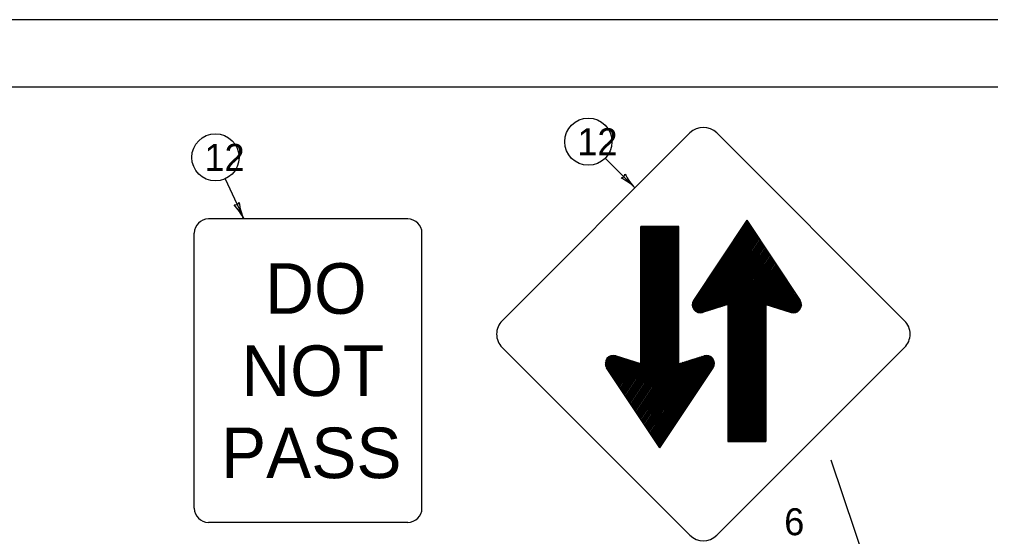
# Model space of a CAD drawing. Extents: x 999.5 to 1036.4, y 999.4 to 1022.5.
# Drawn here: x 1007.65 to 1014.85, y 1018.16 to 1022 of the extents above; entities that cross this region are included whole.
import ezdxf

# ---------------------------------------------------------------- set-up
doc = ezdxf.new("R2010")
doc.units = 0
for name, color, linetype in [('Level 1', 7, 'Continuous'), ('Level 10', 7, 'Continuous'), ('Level 14', 7, 'Continuous')]:
    doc.layers.add(name, color=color, linetype=linetype)

msp = doc.modelspace()

# ---------------------------------------------------------------- linework, layer by layer
at = {"layer": 'Level 1'}
for p, q in [((1011.226, 1019.7661), (1012.6182, 1021.1582)), ((1014.2092, 1019.7661), (1012.817, 1021.1582)), ((1011.9903, 1020.9711), (1012.2106, 1020.7506)), ((1009.1736, 1020.8176), (1009.3107, 1020.5202)), ((1010.5265, 1020.5202), (1009.0499, 1020.5202)), ((1013.0455, 1020.5019), (1012.6356, 1019.8842)), ((1013.0511, 1020.4934), (1012.6372, 1019.8697)), ((1013.0398, 1020.5104), (1012.6453, 1019.9158)), ((1013.0398, 1020.5104), (1013.4344, 1019.9158)), ((1012.2547, 1019.447), (1012.2547, 1020.4635)), ((1012.5359, 1020.4635), (1012.2547, 1020.4635)), ((1012.2641, 1019.447), (1012.2641, 1020.4635)), ((1012.2734, 1019.447), (1012.2734, 1020.4635)), ((1012.2828, 1019.447), (1012.2828, 1020.4635)), ((1012.2922, 1019.447), (1012.2922, 1020.4635)), ((1012.3016, 1019.447), (1012.3016, 1020.4635)), ((1012.3109, 1019.447), (1012.3109, 1020.4635)), ((1012.3203, 1019.447), (1012.3203, 1020.4635)), ((1012.3297, 1019.447), (1012.3297, 1020.4635)), ((1012.3391, 1019.447), (1012.3391, 1020.4635)), ((1012.3484, 1019.447), (1012.3484, 1020.4635)), ((1012.3578, 1019.447), (1012.3578, 1020.4635)), ((1012.3672, 1019.447), (1012.3672, 1020.4635)), ((1012.3766, 1019.447), (1012.3766, 1020.4635)), ((1012.3859, 1019.447), (1012.3859, 1020.4635)), ((1012.3953, 1019.447), (1012.3953, 1020.4635)), ((1012.4047, 1019.447), (1012.4047, 1020.4635)), ((1012.4141, 1019.447), (1012.4141, 1020.4635)), ((1012.4234, 1019.447), (1012.4234, 1020.4635)), ((1012.4328, 1019.447), (1012.4328, 1020.4635)), ((1012.4422, 1019.447), (1012.4422, 1020.4635)), ((1012.4516, 1019.447), (1012.4516, 1020.4635)), ((1012.4609, 1019.447), (1012.4609, 1020.4635)), ((1012.4703, 1019.447), (1012.4703, 1020.4635)), ((1012.4797, 1019.447), (1012.4797, 1020.4635)), ((1012.4891, 1019.447), (1012.4891, 1020.4635)), ((1012.4984, 1019.447), (1012.4984, 1020.4635)), ((1012.5078, 1019.447), (1012.5078, 1020.4635)), ((1012.5172, 1019.447), (1012.5172, 1020.4635)), ((1012.5266, 1019.447), (1012.5266, 1020.4635)), ((1012.5359, 1019.447), (1012.5359, 1020.4635)), ((1013.0568, 1020.485), (1012.6411, 1019.8586)), ((1013.0623, 1020.4765), (1012.6463, 1019.8496)), ((1013.068, 1020.468), (1012.6527, 1019.8421)), ((1013.0736, 1020.4595), (1012.6598, 1019.8359)), ((1013.0793, 1020.4511), (1012.6678, 1019.8311)), ((1013.0848, 1020.4426), (1012.6767, 1019.8275)), ((1013.0905, 1020.4341), (1012.6865, 1019.8253)), ((1013.0961, 1020.4256), (1012.6975, 1019.8249)), ((1013.1018, 1020.4172), (1012.7102, 1019.8271)), ((1008.9444, 1018.3757), (1008.9444, 1020.4148)), ((1010.6319, 1018.3757), (1010.6319, 1020.4148)), ((1013.1073, 1020.4087), (1012.7244, 1019.8315)), ((1013.113, 1020.4002), (1012.7386, 1019.8359)), ((1013.1186, 1020.3917), (1012.7528, 1019.8404)), ((1013.1243, 1020.3833), (1012.767, 1019.8448)), ((1013.1298, 1020.3748), (1012.7812, 1019.8493)), ((1013.1355, 1020.3663), (1012.7954, 1019.8538)), ((1013.1411, 1020.3578), (1012.8096, 1019.8582)), ((1013.1468, 1020.3493), (1012.8238, 1019.8627)), ((1013.1523, 1020.3408), (1012.838, 1019.8671)), ((1013.158, 1020.3323), (1012.8522, 1019.8715)), ((1013.1636, 1020.3239), (1012.8664, 1019.876)), ((1013.1693, 1020.3154), (1012.8806, 1019.8804)), ((1013.1748, 1020.3069), (1012.8948, 1019.8848)), ((1013.1805, 1020.2984), (1012.907, 1019.8863)), ((1013.1861, 1020.29), (1012.9183, 1019.8863)), ((1013.1918, 1020.2815), (1012.9295, 1019.8863)), ((1013.1973, 1020.273), (1012.9408, 1019.8863)), ((1013.203, 1020.2645), (1012.952, 1019.8863)), ((1013.2086, 1020.2561), (1012.9633, 1019.8863)), ((1013.2143, 1020.2476), (1012.9745, 1019.8863)), ((1013.2198, 1020.2391), (1012.9858, 1019.8863)), ((1013.2255, 1020.2306), (1012.997, 1019.8863)), ((1013.2311, 1020.2222), (1013.0083, 1019.8863)), ((1013.2368, 1020.2137), (1013.0195, 1019.8863)), ((1013.2423, 1020.2052), (1013.0308, 1019.8863)), ((1013.248, 1020.1968), (1013.042, 1019.8863)), ((1013.2536, 1020.1883), (1013.0533, 1019.8863)), ((1013.2593, 1020.1798), (1013.0645, 1019.8863)), ((1013.2648, 1020.1713), (1013.0758, 1019.8863)), ((1013.2705, 1020.1628), (1013.087, 1019.8863)), ((1013.2761, 1020.1543), (1013.0983, 1019.8863)), ((1013.2818, 1020.1458), (1013.1095, 1019.8863)), ((1013.2873, 1020.1373), (1013.1208, 1019.8863)), ((1013.293, 1020.1289), (1013.132, 1019.8863)), ((1013.2987, 1020.1204), (1013.1433, 1019.8863)), ((1013.3043, 1020.1119), (1013.1545, 1019.8863)), ((1013.3099, 1020.1034), (1013.1658, 1019.8863)), ((1013.3155, 1020.095), (1013.177, 1019.8863)), ((1013.3212, 1020.0865), (1013.1869, 1019.8843)), ((1013.3268, 1020.078), (1013.1963, 1019.8813)), ((1013.3324, 1020.0696), (1013.2055, 1019.8784)), ((1013.338, 1020.0611), (1013.2148, 1019.8755)), ((1013.3437, 1020.0526), (1013.2242, 1019.8726)), ((1013.3493, 1020.0441), (1013.2335, 1019.8697)), ((1013.3549, 1020.0357), (1013.2428, 1019.8668)), ((1013.3605, 1020.0272), (1013.2521, 1019.8638)), ((1013.3662, 1020.0187), (1013.2614, 1019.8609)), ((1013.3718, 1020.0102), (1013.2708, 1019.858)), ((1013.3774, 1020.0018), (1013.2801, 1019.8551)), ((1013.383, 1019.9933), (1013.2894, 1019.8522)), ((1013.3887, 1019.9848), (1013.2987, 1019.8493)), ((1013.3943, 1019.9763), (1013.308, 1019.8463)), ((1013.3999, 1019.9678), (1013.3173, 1019.8434)), ((1013.4055, 1019.9593), (1013.3267, 1019.8405)), ((1013.4112, 1019.9508), (1013.336, 1019.8376)), ((1013.4168, 1019.9423), (1013.3453, 1019.8347)), ((1013.4224, 1019.9339), (1013.3546, 1019.8318)), ((1013.428, 1019.9254), (1013.3639, 1019.8288)), ((1013.4337, 1019.9169), (1013.3733, 1019.8261)), ((1012.8993, 1019.8863), (1012.7117, 1019.8275)), ((1012.8993, 1019.8863), (1012.8993, 1018.8698)), ((1012.8993, 1019.8863), (1013.1805, 1019.8863)), ((1012.9086, 1019.8863), (1012.9086, 1018.8698)), ((1012.918, 1019.8863), (1012.918, 1018.8698)), ((1012.9273, 1019.8863), (1012.9273, 1018.8698)), ((1012.9368, 1019.8863), (1012.9368, 1018.8698)), ((1012.9461, 1019.8863), (1012.9461, 1018.8698)), ((1012.9555, 1019.8863), (1012.9555, 1018.8698)), ((1012.9648, 1019.8863), (1012.9648, 1018.8698)), ((1012.9743, 1019.8863), (1012.9743, 1018.8698)), ((1012.9836, 1019.8863), (1012.9836, 1018.8698)), ((1012.993, 1019.8863), (1012.993, 1018.8698)), ((1013.0023, 1019.8863), (1013.0023, 1018.8698)), ((1013.0118, 1019.8863), (1013.0118, 1018.8698)), ((1013.0211, 1019.8863), (1013.0211, 1018.8698)), ((1013.0305, 1019.8863), (1013.0305, 1018.8698)), ((1013.0398, 1019.8863), (1013.0398, 1018.8698)), ((1013.0493, 1019.8863), (1013.0493, 1018.8698)), ((1013.0586, 1019.8863), (1013.0586, 1018.8698)), ((1013.068, 1019.8863), (1013.068, 1018.8698)), ((1013.0773, 1019.8863), (1013.0773, 1018.8698)), ((1013.0868, 1019.8863), (1013.0868, 1018.8698)), ((1013.0961, 1019.8863), (1013.0961, 1018.8698)), ((1013.1055, 1019.8863), (1013.1055, 1018.8698)), ((1013.1148, 1019.8863), (1013.1148, 1018.8698)), ((1013.1243, 1019.8863), (1013.1243, 1018.8698)), ((1013.1336, 1019.8863), (1013.1336, 1018.8698)), ((1013.143, 1019.8863), (1013.143, 1018.8698)), ((1013.1523, 1019.8863), (1013.1523, 1018.8698)), ((1013.1618, 1019.8863), (1013.1618, 1018.8698)), ((1013.1711, 1019.8863), (1013.1711, 1018.8698)), ((1013.1805, 1019.8863), (1013.1805, 1018.8698)), ((1013.1805, 1019.8863), (1013.3681, 1019.8275)), ((1013.4388, 1019.9078), (1013.3838, 1019.8248)), ((1013.4427, 1019.8966), (1013.3956, 1019.8257)), ((1013.4442, 1019.8818), (1013.4098, 1019.8301)), ((1012.6182, 1018.1751), (1011.226, 1019.5672)), ((1012.817, 1018.1751), (1014.2092, 1019.5672)), ((1011.991, 1019.4514), (1012.0254, 1019.5033)), ((1011.9925, 1019.4367), (1012.0396, 1019.5076)), ((1011.9963, 1019.4255), (1012.0514, 1019.5084)), ((1012.0015, 1019.4163), (1012.0618, 1019.5072)), ((1012.0072, 1019.4078), (1012.0713, 1019.5045)), ((1012.0128, 1019.3994), (1012.0806, 1019.5016)), ((1012.0184, 1019.3909), (1012.0899, 1019.4987)), ((1012.024, 1019.3824), (1012.0992, 1019.4958)), ((1012.0297, 1019.3739), (1012.1085, 1019.4928)), ((1012.0353, 1019.3655), (1012.1178, 1019.4899)), ((1012.0409, 1019.357), (1012.1272, 1019.487)), ((1012.0465, 1019.3485), (1012.1365, 1019.4841)), ((1012.0522, 1019.3401), (1012.1458, 1019.4812)), ((1012.2547, 1019.447), (1012.0671, 1019.5058)), ((1012.3053, 1018.9585), (1012.654, 1019.484)), ((1012.3109, 1018.9501), (1012.6682, 1019.4884)), ((1012.3166, 1018.9416), (1012.6824, 1019.4929)), ((1012.3222, 1018.9331), (1012.6966, 1019.4973)), ((1012.3278, 1018.9247), (1012.7108, 1019.5018)), ((1012.3334, 1018.9162), (1012.725, 1019.5062)), ((1012.3391, 1018.9077), (1012.7377, 1019.5083)), ((1012.3447, 1018.8992), (1012.7487, 1019.5079)), ((1012.3503, 1018.8908), (1012.7585, 1019.5058)), ((1012.3559, 1018.8823), (1012.7673, 1019.5023)), ((1012.3616, 1018.8738), (1012.7753, 1019.4973)), ((1012.3672, 1018.8653), (1012.7825, 1019.4913)), ((1012.3728, 1018.8568), (1012.7888, 1019.4838)), ((1012.5359, 1019.447), (1012.7235, 1019.5058)), ((1012.3953, 1018.8229), (1012.0008, 1019.4174)), ((1012.0578, 1019.3316), (1012.1551, 1019.4783)), ((1012.0634, 1019.3231), (1012.1644, 1019.4753)), ((1012.069, 1019.3146), (1012.1738, 1019.4724)), ((1012.0747, 1019.3062), (1012.1831, 1019.4695)), ((1012.0803, 1019.2977), (1012.1923, 1019.4666)), ((1012.0859, 1019.2892), (1012.2017, 1019.4637)), ((1012.0915, 1019.2807), (1012.211, 1019.4608)), ((1012.0972, 1019.2723), (1012.2203, 1019.4578)), ((1012.1028, 1019.2638), (1012.2297, 1019.4549)), ((1012.1084, 1019.2553), (1012.2389, 1019.452)), ((1012.1141, 1019.2468), (1012.2483, 1019.4491)), ((1012.1197, 1019.2383), (1012.2582, 1019.447)), ((1012.1253, 1019.2298), (1012.2694, 1019.447)), ((1012.1309, 1019.2213), (1012.2807, 1019.447)), ((1012.1366, 1019.2129), (1012.2919, 1019.447)), ((1012.1422, 1019.2044), (1012.3032, 1019.447)), ((1012.1478, 1019.1959), (1012.3144, 1019.447)), ((1012.1534, 1019.1874), (1012.3257, 1019.447)), ((1012.1591, 1019.179), (1012.3369, 1019.447)), ((1012.1647, 1019.1705), (1012.3482, 1019.447)), ((1012.1703, 1019.162), (1012.3594, 1019.447)), ((1012.1759, 1019.1535), (1012.3707, 1019.447)), ((1012.1816, 1019.1451), (1012.3819, 1019.447)), ((1012.1872, 1019.1366), (1012.3932, 1019.447)), ((1012.1928, 1019.1281), (1012.4044, 1019.447)), ((1012.1984, 1019.1196), (1012.4157, 1019.447)), ((1012.2041, 1019.1112), (1012.4269, 1019.447)), ((1012.2097, 1019.1027), (1012.4382, 1019.447)), ((1012.2153, 1019.0942), (1012.4494, 1019.447)), ((1012.2209, 1019.0857), (1012.4607, 1019.447)), ((1012.2266, 1019.0773), (1012.4719, 1019.447)), ((1012.2322, 1019.0688), (1012.4832, 1019.447)), ((1012.2378, 1019.0603), (1012.4944, 1019.447)), ((1012.2434, 1019.0518), (1012.5057, 1019.447)), ((1012.2491, 1019.0433), (1012.5169, 1019.447)), ((1012.5359, 1019.447), (1012.2547, 1019.447)), ((1012.2547, 1019.0348), (1012.5282, 1019.447)), ((1012.2603, 1019.0263), (1012.5403, 1019.4484)), ((1012.2659, 1019.0179), (1012.5546, 1019.4528)), ((1012.2716, 1019.0094), (1012.5688, 1019.4573)), ((1012.2772, 1019.0009), (1012.583, 1019.4618)), ((1012.2828, 1018.9924), (1012.5972, 1019.4662)), ((1012.2884, 1018.984), (1012.6114, 1019.4707)), ((1012.2941, 1018.9755), (1012.6256, 1019.4751)), ((1012.2997, 1018.967), (1012.6398, 1019.4796)), ((1012.3784, 1018.8483), (1012.7941, 1019.4747)), ((1012.3841, 1018.8398), (1012.798, 1019.4636)), ((1012.3897, 1018.8313), (1012.7996, 1019.4492)), ((1012.3953, 1018.8229), (1012.7898, 1019.4174)), ((1012.8993, 1018.8698), (1013.1805, 1018.8698)), ((1010.5265, 1018.2702), (1009.0499, 1018.2702))]:
    msp.add_line(p, q, dxfattribs=at)
msp.add_lwpolyline([(1015.5895, 1016.6081), (1014.9243, 1016.8872), (1014.2841, 1016.8872), (1013.6646, 1018.7322)], dxfattribs=at)
for centre in [(1011.865, 1021.0933), (1009.1011, 1020.9768)]:
    msp.add_circle(centre, 0.175, dxfattribs=at)
for centre, radius, start, end in [((1012.7176, 1021.0588), 0.1406, 45.00008, 134.99993), ((1012.1056, 1020.8557), 0.0312, 273.7421, 355.85879), ((1012.487, 1021.0266), 0.3906, 206.31466, 224.96139), ((1011.9342, 1020.4745), 0.3906, 44.9675, 63.63628), ((1011.9342, 1020.4745), 0.3906, 44.95528, 44.9675), ((1009.2485, 1020.6551), 0.0312, 253.52021, 335.6369), ((1009.6654, 1020.6837), 0.3906, 186.09277, 204.7395), ((1008.9559, 1020.3567), 0.3906, 24.74561, 43.41439), ((1009.0499, 1020.4147), 0.1055, 90, 180), ((1008.9559, 1020.3567), 0.3906, 24.73339, 24.74561), ((1010.5265, 1020.4147), 0.1055, 0, 90), ((1012.6941, 1019.8834), 0.0586, 146.43311, 287.38942), ((1013.3856, 1019.8834), 0.0586, 251.68373, 33.56689), ((1011.3255, 1019.6666), 0.1406, 134.99993, 225.00007), ((1014.1097, 1019.6666), 0.1406, 314.99993, 45.00007), ((1012.0496, 1019.4499), 0.0586, 71.68373, 213.56689), ((1012.741, 1019.4499), 0.0586, 326.43311, 107.38942), ((1009.0499, 1018.3757), 0.1055, 180, 270), ((1010.5265, 1018.3757), 0.1055, 270, 360), ((1012.7176, 1018.2745), 0.1406, 225.00007, 314.99993)]:
    msp.add_arc(centre, radius, start, end, dxfattribs=at)
at = {"layer": 'Level 10'}
msp.add_line((1007, 1021.5), (1035.5, 1021.5), dxfattribs=at)
at = {"layer": 'Level 14'}
msp.add_line((1000, 1022), (1036, 1022), dxfattribs=at)

# ---------------------------------------------------------------- texts
at = {"layer": 'Level 1'}
for s, height, p in [('12', 0.2, (1011.7839, 1020.9933)), ('12', 0.2, (1009.02, 1020.8768)), ('DO', 0.375, (1009.4694, 1019.8171)), ('NOT', 0.375, (1009.2932, 1019.2077)), ('PASS', 0.375, (1009.1422, 1018.5983)), ('6', 0.2, (1013.317, 1018.1751))]:
    msp.add_text(s, height=height, dxfattribs=at).set_placement(p)

doc.saveas('drawing.dxf')
